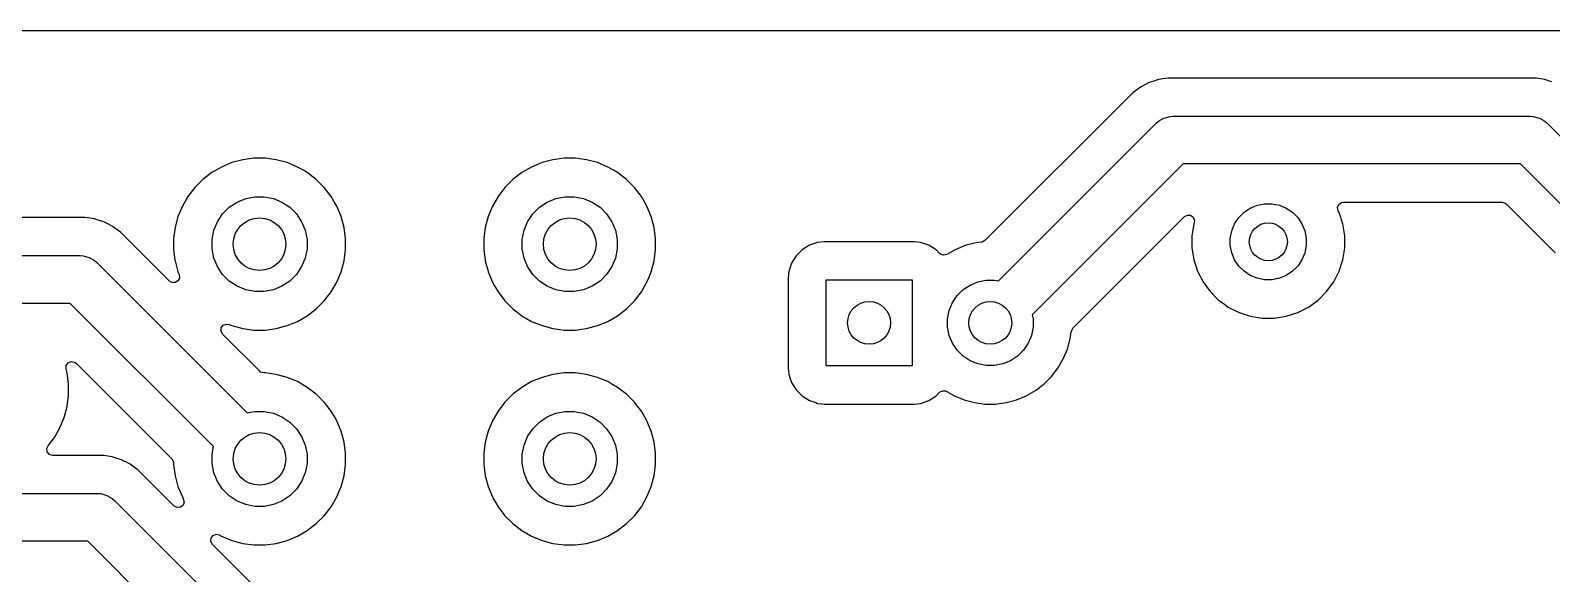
# Model space of a CAD drawing. Header units: inches. Extents: x 0.81 to 4.86, y -4.86 to -0.81.
# Drawn here: x 2.162 to 3.417, y -1.255 to -0.807 of the extents above; entities that cross this region are included whole.
import ezdxf

# ---------------------------------------------------------------- set-up
doc = ezdxf.new("R2010")
doc.units = ezdxf.units.IN
doc.header["$MEASUREMENT"] = 0
doc.layers.add('F.Cu', color=13, linetype='CONTINUOUS', true_color=0xc83434)

msp = doc.modelspace()

# ---------------------------------------------------------------- linework, layer by layer
at = {"layer": 'F.Cu', "linetype": 'CONTINUOUS'}
for p, q in [((0.812, -0.8071), (4.8573, -0.8071)), ((3.0817, -0.852), (3.0781, -0.8538)), ((3.0853, -0.8502), (3.0817, -0.852)), ((3.0817, -0.852), (3.0817, -0.852)), ((3.087, -0.8496), (3.0853, -0.8502)), ((3.0891, -0.8489), (3.087, -0.8496)), ((3.093, -0.8477), (3.0891, -0.8489)), ((3.0891, -0.8489), (3.0891, -0.8489)), ((3.0983, -0.8468), (3.093, -0.8477)), ((3.1009, -0.8464), (3.0983, -0.8468)), ((3.109, -0.8464), (3.1009, -0.8464)), ((3.4036, -0.8464), (3.109, -0.8464)), ((3.4047, -0.8466), (3.4036, -0.8464)), ((3.4116, -0.8477), (3.4047, -0.8466)), ((3.4145, -0.8486), (3.4116, -0.8477)), ((3.4154, -0.8489), (3.4145, -0.8486)), ((3.4174, -0.8496), (3.4154, -0.8489)), ((3.0716, -0.8586), (2.9497, -0.9805)), ((3.0781, -0.8538), (3.0716, -0.8586)), ((3.0974, -0.8794), (3.1024, -0.8781)), ((3.1024, -0.8781), (3.1049, -0.8779)), ((3.1024, -0.8781), (3.1024, -0.8781)), ((3.1049, -0.8779), (3.3996, -0.8779)), ((3.3996, -0.8779), (3.4021, -0.8781)), ((3.4021, -0.8781), (3.4021, -0.8781)), ((3.4021, -0.8781), (3.4071, -0.8794)), ((2.9609, -1.0138), (3.091, -0.8837)), ((3.091, -0.8837), (3.093, -0.882)), ((3.093, -0.882), (3.0974, -0.8794)), ((3.093, -0.882), (3.093, -0.882)), ((3.4071, -0.8794), (3.4116, -0.882)), ((3.4116, -0.882), (3.4116, -0.882)), ((3.4116, -0.882), (3.4135, -0.8837)), ((3.4135, -0.8837), (3.48, -0.9502)), ((2.3373, -0.9138), (2.3283, -0.9162)), ((2.3465, -0.9126), (2.3373, -0.9138)), ((2.3558, -0.9126), (2.3465, -0.9126)), ((2.3465, -0.9126), (2.3465, -0.9126)), ((2.3465, -0.9126), (2.3465, -0.9126)), ((2.365, -0.9138), (2.3558, -0.9126)), ((2.3558, -0.9126), (2.3558, -0.9126)), ((2.3558, -0.9126), (2.3558, -0.9126)), ((2.374, -0.9162), (2.365, -0.9138)), ((2.5932, -0.9138), (2.5843, -0.9162)), ((2.6024, -0.9126), (2.5932, -0.9138)), ((2.6117, -0.9126), (2.6024, -0.9126)), ((2.6024, -0.9126), (2.6024, -0.9126)), ((2.6024, -0.9126), (2.6024, -0.9126)), ((2.6209, -0.9138), (2.6117, -0.9126)), ((2.6117, -0.9126), (2.6117, -0.9126)), ((2.6117, -0.9126), (2.6117, -0.9126)), ((2.6299, -0.9162), (2.6209, -0.9138)), ((2.3117, -0.9244), (2.3043, -0.9301)), ((2.3198, -0.9198), (2.3117, -0.9244)), ((2.3283, -0.9162), (2.3198, -0.9198)), ((2.3198, -0.9198), (2.3198, -0.9198)), ((2.3826, -0.9198), (2.374, -0.9162)), ((2.3874, -0.9225), (2.3826, -0.9198)), ((2.3826, -0.9198), (2.3826, -0.9198)), ((2.3906, -0.9244), (2.3874, -0.9225)), ((2.398, -0.9301), (2.3906, -0.9244)), ((2.3906, -0.9244), (2.3906, -0.9244)), ((2.3906, -0.9244), (2.3906, -0.9244)), ((2.5676, -0.9244), (2.5602, -0.9301)), ((2.5757, -0.9198), (2.5676, -0.9244)), ((2.5843, -0.9162), (2.5757, -0.9198)), ((2.5757, -0.9198), (2.5757, -0.9198)), ((2.6385, -0.9198), (2.6299, -0.9162)), ((2.6433, -0.9225), (2.6385, -0.9198)), ((2.6385, -0.9198), (2.6385, -0.9198)), ((2.6466, -0.9244), (2.6433, -0.9225)), ((2.6539, -0.9301), (2.6466, -0.9244)), ((2.6466, -0.9244), (2.6466, -0.9244)), ((2.6466, -0.9244), (2.6466, -0.9244)), ((3.1131, -0.9173), (2.9887, -1.0417)), ((3.3914, -0.9173), (3.1131, -0.9173)), ((3.4522, -0.9781), (3.3914, -0.9173)), ((2.2978, -0.9366), (2.2921, -0.944)), ((2.3043, -0.9301), (2.2978, -0.9366)), ((2.2978, -0.9366), (2.2978, -0.9366)), ((2.3043, -0.9301), (2.3043, -0.9301)), ((2.4046, -0.9366), (2.398, -0.9301)), ((2.398, -0.9301), (2.398, -0.9301)), ((2.4102, -0.944), (2.4046, -0.9366)), ((2.4046, -0.9366), (2.4046, -0.9366)), ((2.5537, -0.9366), (2.548, -0.944)), ((2.5602, -0.9301), (2.5537, -0.9366)), ((2.5537, -0.9366), (2.5537, -0.9366)), ((2.5602, -0.9301), (2.5602, -0.9301)), ((2.6605, -0.9366), (2.6539, -0.9301)), ((2.6539, -0.9301), (2.6539, -0.9301)), ((2.6662, -0.944), (2.6605, -0.9366)), ((2.6605, -0.9366), (2.6605, -0.9366)), ((2.2875, -0.952), (2.2839, -0.9606)), ((2.2921, -0.944), (2.2875, -0.952)), ((2.2875, -0.952), (2.2875, -0.952)), ((2.3207, -0.9585), (2.3262, -0.953)), ((2.3262, -0.953), (2.3326, -0.9487)), ((2.3326, -0.9487), (2.3398, -0.9458)), ((2.3398, -0.9458), (2.3473, -0.9443)), ((2.3473, -0.9443), (2.355, -0.9443)), ((2.355, -0.9443), (2.3626, -0.9458)), ((2.3626, -0.9458), (2.3697, -0.9487)), ((2.3697, -0.9487), (2.3762, -0.953)), ((2.3762, -0.953), (2.3816, -0.9585)), ((2.4128, -0.9485), (2.4102, -0.944)), ((2.4149, -0.952), (2.4128, -0.9485)), ((2.4184, -0.9606), (2.4149, -0.952)), ((2.4149, -0.952), (2.4149, -0.952)), ((2.4149, -0.952), (2.4149, -0.952)), ((2.5434, -0.952), (2.5398, -0.9606)), ((2.548, -0.944), (2.5434, -0.952)), ((2.5434, -0.952), (2.5434, -0.952)), ((2.5767, -0.9585), (2.5821, -0.953)), ((2.5821, -0.953), (2.5885, -0.9487)), ((2.5885, -0.9487), (2.5957, -0.9458)), ((2.5957, -0.9458), (2.6032, -0.9443)), ((2.6032, -0.9443), (2.6109, -0.9443)), ((2.6109, -0.9443), (2.6185, -0.9458)), ((2.6185, -0.9458), (2.6256, -0.9487)), ((2.6256, -0.9487), (2.6321, -0.953)), ((2.6321, -0.953), (2.6375, -0.9585)), ((2.6687, -0.9485), (2.6662, -0.944)), ((2.6708, -0.952), (2.6687, -0.9485)), ((2.6744, -0.9606), (2.6708, -0.952)), ((2.6708, -0.952), (2.6708, -0.952)), ((2.6708, -0.952), (2.6708, -0.952)), ((3.1635, -0.9571), (3.1686, -0.9537)), ((3.1686, -0.9537), (3.1743, -0.9514)), ((3.1743, -0.9514), (3.1804, -0.9502)), ((3.1804, -0.9502), (3.1866, -0.9502)), ((3.1866, -0.9502), (3.1926, -0.9514)), ((3.1926, -0.9514), (3.1983, -0.9537)), ((3.1983, -0.9537), (3.2034, -0.9571)), ((3.2406, -0.9532), (3.2417, -0.9507)), ((3.2411, -0.9559), (3.2406, -0.9532)), ((3.2417, -0.9507), (3.2439, -0.9491)), ((3.2439, -0.9491), (3.2455, -0.9488)), ((3.2455, -0.9488), (3.3763, -0.9488)), ((3.3763, -0.9488), (3.379, -0.9496)), ((3.379, -0.9496), (3.3798, -0.9502)), ((3.3798, -0.9502), (3.4202, -0.9906)), ((2.2071, -0.9614), (2.0154, -0.9614)), ((2.2093, -0.9617), (2.2071, -0.9614)), ((2.2151, -0.9626), (2.2093, -0.9617)), ((2.2173, -0.9634), (2.2151, -0.9626)), ((2.2151, -0.9626), (2.2151, -0.9626)), ((2.2228, -0.9651), (2.2173, -0.9634)), ((2.2173, -0.9634), (2.2173, -0.9634)), ((2.226, -0.9667), (2.2228, -0.9651)), ((2.2228, -0.9651), (2.2228, -0.9651)), ((2.2228, -0.9651), (2.2228, -0.9651)), ((2.2839, -0.9606), (2.2815, -0.9696)), ((2.3135, -0.972), (2.3165, -0.9649)), ((2.3165, -0.9649), (2.3207, -0.9585)), ((2.3816, -0.9585), (2.3859, -0.9649)), ((2.3859, -0.9649), (2.3889, -0.972)), ((2.4209, -0.9696), (2.4184, -0.9606)), ((2.5398, -0.9606), (2.5374, -0.9696)), ((2.5694, -0.972), (2.5724, -0.9649)), ((2.5724, -0.9649), (2.5767, -0.9585)), ((2.6375, -0.9585), (2.6418, -0.9649)), ((2.6418, -0.9649), (2.6448, -0.972)), ((2.6768, -0.9696), (2.6744, -0.9606)), ((3.0221, -1.0529), (3.1143, -0.9607)), ((3.1143, -0.9607), (3.1167, -0.9594)), ((3.1167, -0.9594), (3.1194, -0.9596)), ((3.1194, -0.9596), (3.1216, -0.9612)), ((3.1216, -0.9612), (3.1226, -0.9638)), ((3.1224, -0.9657), (3.122, -0.9667)), ((3.1226, -0.9638), (3.1224, -0.9657)), ((3.1557, -0.9666), (3.1591, -0.9615)), ((3.1591, -0.9615), (3.1635, -0.9571)), ((3.2034, -0.9571), (3.2078, -0.9615)), ((3.2078, -0.9615), (3.2112, -0.9666)), ((3.2419, -0.9573), (3.2411, -0.9559)), ((3.2449, -0.9667), (3.2419, -0.9573)), ((3.2419, -0.9573), (3.2419, -0.9573)), ((3.2419, -0.9573), (3.2419, -0.9573)), ((2.23, -0.9688), (2.226, -0.9667)), ((2.226, -0.9667), (2.226, -0.9667)), ((2.2365, -0.9735), (2.23, -0.9688)), ((2.2769, -1.014), (2.2365, -0.9735)), ((2.2365, -0.9735), (2.2365, -0.9735)), ((2.2815, -0.9696), (2.2803, -0.9788)), ((2.2803, -0.9788), (2.2803, -0.9788)), ((2.2803, -0.9788), (2.2803, -0.9881)), ((2.312, -0.9796), (2.3135, -0.972)), ((2.3889, -0.972), (2.3904, -0.9796)), ((2.4221, -0.9788), (2.4209, -0.9696)), ((2.4221, -0.9881), (2.4221, -0.9788)), ((2.4221, -0.9788), (2.4221, -0.9788)), ((2.5374, -0.9696), (2.5362, -0.9788)), ((2.5362, -0.9788), (2.5362, -0.9788)), ((2.5362, -0.9788), (2.5362, -0.9881)), ((2.5679, -0.9796), (2.5694, -0.972)), ((2.6448, -0.972), (2.6463, -0.9796)), ((2.678, -0.9788), (2.6768, -0.9696)), ((2.678, -0.9881), (2.678, -0.9788)), ((3.1209, -0.9735), (3.1205, -0.9765)), ((3.1205, -0.9765), (3.1205, -0.9865)), ((3.122, -0.9667), (3.1209, -0.9735)), ((3.122, -0.9667), (3.122, -0.9667)), ((3.1521, -0.9784), (3.1533, -0.9724)), ((3.1521, -0.9846), (3.1521, -0.9784)), ((3.1533, -0.9724), (3.1557, -0.9666)), ((3.2112, -0.9666), (3.2136, -0.9724)), ((3.2136, -0.9724), (3.2148, -0.9784)), ((3.2148, -0.9784), (3.2148, -0.9846)), ((3.2465, -0.9765), (3.2449, -0.9667)), ((3.2465, -0.9865), (3.2465, -0.9765)), ((2.2803, -0.9881), (2.2803, -0.9881)), ((2.2803, -0.9881), (2.2814, -0.9963)), ((2.312, -0.9873), (2.312, -0.9796)), ((2.3135, -0.9949), (2.312, -0.9873)), ((2.3904, -0.9873), (2.3889, -0.9949)), ((2.3904, -0.9796), (2.3904, -0.9873)), ((2.4209, -0.9973), (2.4221, -0.9881)), ((2.5362, -0.9881), (2.5362, -0.9881)), ((2.5362, -0.9881), (2.5373, -0.9963)), ((2.5679, -0.9873), (2.5679, -0.9796)), ((2.5694, -0.9949), (2.5679, -0.9873)), ((2.6463, -0.9873), (2.6448, -0.9949)), ((2.6463, -0.9796), (2.6463, -0.9873)), ((2.6768, -0.9973), (2.678, -0.9881)), ((2.7989, -0.9882), (2.7939, -0.9932)), ((2.8049, -0.9844), (2.7989, -0.9882)), ((2.8116, -0.9821), (2.8049, -0.9844)), ((2.8169, -0.9815), (2.8116, -0.9821)), ((2.8116, -0.9821), (2.8116, -0.9821)), ((2.8913, -0.9815), (2.8169, -0.9815)), ((2.8169, -0.9815), (2.8169, -0.9815)), ((2.8966, -0.9821), (2.8913, -0.9815)), ((2.8913, -0.9815), (2.8913, -0.9815)), ((2.9033, -0.9844), (2.8966, -0.9821)), ((2.8966, -0.9821), (2.8966, -0.9821)), ((2.9093, -0.9882), (2.9033, -0.9844)), ((2.9123, -0.9911), (2.9093, -0.9882)), ((2.9129, -0.9916), (2.9123, -0.9911)), ((2.9245, -0.9883), (2.9182, -0.9919)), ((2.9326, -0.9849), (2.9245, -0.9883)), ((2.9245, -0.9883), (2.9245, -0.9883)), ((2.9343, -0.9844), (2.9326, -0.9849)), ((2.9326, -0.9849), (2.9326, -0.9849)), ((2.941, -0.9826), (2.9343, -0.9844)), ((2.9424, -0.9824), (2.941, -0.9826)), ((2.9469, -0.9819), (2.9424, -0.9824)), ((2.9473, -0.9818), (2.9469, -0.9819)), ((2.9497, -0.9805), (2.9473, -0.9818)), ((3.1205, -0.9865), (3.1207, -0.9882)), ((3.1207, -0.9882), (3.122, -0.9963)), ((3.1533, -0.9906), (3.1521, -0.9846)), ((3.1557, -0.9963), (3.1533, -0.9906)), ((3.2136, -0.9906), (3.2112, -0.9963)), ((3.2148, -0.9846), (3.2136, -0.9906)), ((3.2449, -0.9963), (3.2465, -0.9865)), ((2.0195, -0.9929), (2.2031, -0.9929)), ((2.2031, -0.9929), (2.2057, -0.9931)), ((2.2057, -0.9931), (2.2057, -0.9931)), ((2.2057, -0.9931), (2.2107, -0.9944)), ((2.2107, -0.9944), (2.2151, -0.997)), ((2.2151, -0.997), (2.2151, -0.997)), ((2.2151, -0.997), (2.217, -0.9986)), ((2.217, -0.9986), (2.3411, -1.1227)), ((2.2814, -0.9963), (2.2815, -0.9973)), ((2.2815, -0.9973), (2.2838, -1.0059)), ((2.3165, -1.002), (2.3135, -0.9949)), ((2.3207, -1.0084), (2.3165, -1.002)), ((2.3859, -1.002), (2.3816, -1.0084)), ((2.3889, -0.9949), (2.3859, -1.002)), ((2.4184, -1.0063), (2.4209, -0.9973)), ((2.5373, -0.9963), (2.5374, -0.9973)), ((2.5374, -0.9973), (2.5397, -1.0057)), ((2.5724, -1.002), (2.5694, -0.9949)), ((2.5767, -1.0084), (2.5724, -1.002)), ((2.6418, -1.002), (2.6375, -1.0084)), ((2.6448, -0.9949), (2.6418, -1.002)), ((2.6744, -1.0063), (2.6768, -0.9973)), ((2.7901, -0.9992), (2.7878, -1.0059)), ((2.7939, -0.9932), (2.7901, -0.9992)), ((2.9155, -0.9925), (2.9129, -0.9916)), ((2.9182, -0.9919), (2.9155, -0.9925)), ((3.122, -0.9963), (3.1251, -1.0057)), ((3.1591, -1.0015), (3.1557, -0.9963)), ((3.1635, -1.0058), (3.1591, -1.0015)), ((3.2078, -1.0015), (3.2034, -1.0058)), ((3.2112, -0.9963), (3.2078, -1.0015)), ((3.2419, -1.0057), (3.2449, -0.9963)), ((2.2788, -1.0151), (2.2769, -1.014)), ((2.2816, -1.0152), (2.2788, -1.0151)), ((2.2839, -1.0138), (2.2816, -1.0152)), ((2.2838, -1.0059), (2.2839, -1.0063)), ((2.2839, -1.0063), (2.2849, -1.0086)), ((2.2852, -1.0114), (2.2839, -1.0138)), ((2.2849, -1.0086), (2.2852, -1.0114)), ((2.3262, -1.0139), (2.3207, -1.0084)), ((2.3326, -1.0182), (2.3262, -1.0139)), ((2.3762, -1.0139), (2.3697, -1.0182)), ((2.3816, -1.0084), (2.3762, -1.0139)), ((2.4102, -1.0229), (2.4149, -1.0149)), ((2.4149, -1.0149), (2.4184, -1.0063)), ((2.5397, -1.0057), (2.5398, -1.0063)), ((2.5398, -1.0063), (2.5434, -1.0149)), ((2.5434, -1.0149), (2.5434, -1.0149)), ((2.5434, -1.0149), (2.5451, -1.0179)), ((2.5821, -1.0139), (2.5767, -1.0084)), ((2.5885, -1.0182), (2.5821, -1.0139)), ((2.6321, -1.0139), (2.6256, -1.0182)), ((2.6375, -1.0084), (2.6321, -1.0139)), ((2.6662, -1.0229), (2.6708, -1.0149)), ((2.6708, -1.0149), (2.6723, -1.0112)), ((2.6723, -1.0112), (2.6744, -1.0063)), ((2.7878, -1.0059), (2.7872, -1.0112)), ((2.7872, -1.0112), (2.7872, -1.0856)), ((2.7878, -1.0059), (2.7878, -1.0059)), ((2.8187, -1.0839), (2.8187, -1.013)), ((2.8187, -1.013), (2.8896, -1.013)), ((2.8896, -1.013), (2.8896, -1.0839)), ((2.9374, -1.0172), (2.9438, -1.0145)), ((2.9438, -1.0145), (2.9507, -1.0132)), ((2.9507, -1.0132), (2.9576, -1.0132)), ((2.9576, -1.0132), (2.9609, -1.0138)), ((3.1251, -1.0057), (3.1296, -1.0145)), ((3.1296, -1.0145), (3.1354, -1.0225)), ((3.1686, -1.0093), (3.1635, -1.0058)), ((3.1743, -1.0116), (3.1686, -1.0093)), ((3.1804, -1.0128), (3.1743, -1.0116)), ((3.1866, -1.0128), (3.1804, -1.0128)), ((3.1926, -1.0116), (3.1866, -1.0128)), ((3.1983, -1.0093), (3.1926, -1.0116)), ((3.2034, -1.0058), (3.1983, -1.0093)), ((3.2315, -1.0225), (3.2374, -1.0145)), ((3.2374, -1.0145), (3.2419, -1.0057)), ((2.3398, -1.0211), (2.3326, -1.0182)), ((2.3473, -1.0226), (2.3398, -1.0211)), ((2.355, -1.0226), (2.3473, -1.0226)), ((2.3626, -1.0211), (2.355, -1.0226)), ((2.3697, -1.0182), (2.3626, -1.0211)), ((2.4046, -1.0303), (2.4102, -1.0229)), ((2.5451, -1.0179), (2.548, -1.0229)), ((2.548, -1.0229), (2.548, -1.0229)), ((2.548, -1.0229), (2.548, -1.0229)), ((2.548, -1.0229), (2.5537, -1.0303)), ((2.5957, -1.0211), (2.5885, -1.0182)), ((2.6032, -1.0226), (2.5957, -1.0211)), ((2.6109, -1.0226), (2.6032, -1.0226)), ((2.6185, -1.0211), (2.6109, -1.0226)), ((2.6256, -1.0182), (2.6185, -1.0211)), ((2.6605, -1.0303), (2.6662, -1.0229)), ((2.9229, -1.0317), (2.9267, -1.0259)), ((2.9267, -1.0259), (2.9317, -1.021)), ((2.9317, -1.021), (2.9374, -1.0172)), ((3.1354, -1.0225), (3.1354, -1.0225)), ((3.1354, -1.0225), (3.1424, -1.0296)), ((3.2245, -1.0296), (3.2315, -1.0225)), ((2.195, -1.0323), (2.0276, -1.0323)), ((2.3132, -1.1505), (2.195, -1.0323)), ((2.3906, -1.0425), (2.398, -1.0369)), ((2.398, -1.0369), (2.4046, -1.0303)), ((2.5537, -1.0303), (2.5537, -1.0303)), ((2.5537, -1.0303), (2.5602, -1.0369)), ((2.5602, -1.0369), (2.5602, -1.0369)), ((2.5602, -1.0369), (2.5635, -1.0394)), ((2.5635, -1.0394), (2.5676, -1.0425)), ((2.6466, -1.0425), (2.6539, -1.0369)), ((2.6539, -1.0369), (2.6605, -1.0303)), ((2.9189, -1.045), (2.9202, -1.0381)), ((2.9202, -1.0381), (2.9229, -1.0317)), ((2.9887, -1.0417), (2.9894, -1.045)), ((3.1424, -1.0296), (3.1424, -1.0296)), ((3.1424, -1.0296), (3.1472, -1.033)), ((3.1472, -1.033), (3.1504, -1.0354)), ((3.1504, -1.0354), (3.1542, -1.0373)), ((3.1542, -1.0373), (3.1593, -1.0399)), ((3.1593, -1.0399), (3.1593, -1.0399)), ((3.1593, -1.0399), (3.1593, -1.0399)), ((3.1593, -1.0399), (3.1687, -1.043)), ((3.1982, -1.043), (3.2077, -1.0399)), ((3.2077, -1.0399), (3.2165, -1.0354)), ((3.2165, -1.0354), (3.2245, -1.0296)), ((2.3194, -1.0553), (2.3196, -1.0526)), ((2.3196, -1.0526), (2.3212, -1.0504)), ((2.3212, -1.0504), (2.3238, -1.0494)), ((2.3238, -1.0494), (2.326, -1.0498)), ((2.326, -1.0498), (2.3283, -1.0507)), ((2.3283, -1.0507), (2.3373, -1.0531)), ((2.3373, -1.0531), (2.3465, -1.0544)), ((2.3558, -1.0544), (2.365, -1.0531)), ((2.365, -1.0531), (2.374, -1.0507)), ((2.374, -1.0507), (2.3826, -1.0472)), ((2.3826, -1.0472), (2.3906, -1.0425)), ((2.5676, -1.0425), (2.5709, -1.0444)), ((2.5709, -1.0444), (2.5757, -1.0472)), ((2.5757, -1.0472), (2.5757, -1.0472)), ((2.5757, -1.0472), (2.5757, -1.0472)), ((2.5757, -1.0472), (2.5843, -1.0507)), ((2.5843, -1.0507), (2.5932, -1.0531)), ((2.5932, -1.0531), (2.6024, -1.0544)), ((2.6117, -1.0544), (2.6209, -1.0531)), ((2.6209, -1.0531), (2.6299, -1.0507)), ((2.6299, -1.0507), (2.6385, -1.0472)), ((2.6385, -1.0472), (2.6466, -1.0425)), ((2.9189, -1.0519), (2.9189, -1.045)), ((2.9202, -1.0587), (2.9189, -1.0519)), ((2.9894, -1.0519), (2.988, -1.0587)), ((2.9894, -1.045), (2.9894, -1.0519)), ((3.0207, -1.0557), (3.0218, -1.0532)), ((3.0218, -1.0532), (3.0221, -1.0529)), ((3.1687, -1.043), (3.1785, -1.0445)), ((3.1785, -1.0445), (3.1785, -1.0445)), ((3.1785, -1.0445), (3.1884, -1.0445)), ((3.1884, -1.0445), (3.1982, -1.043)), ((3.1884, -1.0445), (3.1884, -1.0445)), ((2.3207, -1.0577), (2.3194, -1.0553)), ((2.3513, -1.0883), (2.3207, -1.0577)), ((2.3465, -1.0544), (2.3465, -1.0544)), ((2.3465, -1.0544), (2.3558, -1.0544)), ((2.3558, -1.0544), (2.3558, -1.0544)), ((2.6024, -1.0544), (2.6024, -1.0544)), ((2.6024, -1.0544), (2.6117, -1.0544)), ((2.6117, -1.0544), (2.6117, -1.0544)), ((2.9229, -1.0651), (2.9202, -1.0587)), ((2.9267, -1.0709), (2.9229, -1.0651)), ((2.9854, -1.0651), (2.9815, -1.0709)), ((2.988, -1.0587), (2.9854, -1.0651)), ((3.0177, -1.07), (3.0199, -1.0615)), ((3.0199, -1.0615), (3.0207, -1.0557)), ((2.9317, -1.0758), (2.9267, -1.0709)), ((2.9374, -1.0797), (2.9317, -1.0758)), ((2.9766, -1.0758), (2.9708, -1.0797)), ((2.9815, -1.0709), (2.9766, -1.0758)), ((3.0099, -1.0857), (3.0143, -1.0781)), ((3.0143, -1.0781), (3.0177, -1.07)), ((2.1916, -1.0864), (2.1917, -1.0836)), ((2.1925, -1.0897), (2.1916, -1.0864)), ((2.1917, -1.0836), (2.1932, -1.0813)), ((2.1937, -1.0989), (2.1925, -1.0897)), ((2.1932, -1.0813), (2.1958, -1.0802)), ((2.1958, -1.0802), (2.1985, -1.0807)), ((2.1985, -1.0807), (2.1998, -1.0816)), ((2.1998, -1.0816), (2.2789, -1.1607)), ((2.3521, -1.089), (2.3513, -1.0883)), ((2.3547, -1.0897), (2.3521, -1.089)), ((2.3558, -1.0897), (2.3547, -1.0897)), ((2.365, -1.091), (2.3558, -1.0897)), ((2.3558, -1.0897), (2.3558, -1.0897)), ((2.3558, -1.0897), (2.3558, -1.0897)), ((2.3558, -1.0897), (2.3558, -1.0897)), ((2.374, -1.0934), (2.365, -1.091)), ((2.5932, -1.091), (2.5843, -1.0934)), ((2.6024, -1.0897), (2.5932, -1.091)), ((2.6117, -1.0897), (2.6024, -1.0897)), ((2.6024, -1.0897), (2.6024, -1.0897)), ((2.6024, -1.0897), (2.6024, -1.0897)), ((2.6209, -1.091), (2.6117, -1.0897)), ((2.6117, -1.0897), (2.6117, -1.0897)), ((2.6117, -1.0897), (2.6117, -1.0897)), ((2.6299, -1.0934), (2.6209, -1.091)), ((2.7872, -1.0856), (2.7878, -1.0909)), ((2.7878, -1.0909), (2.7878, -1.0909)), ((2.7878, -1.0909), (2.7901, -1.0976)), ((2.8896, -1.0839), (2.8187, -1.0839)), ((2.9438, -1.0823), (2.9374, -1.0797)), ((2.9507, -1.0837), (2.9438, -1.0823)), ((2.9576, -1.0837), (2.9507, -1.0837)), ((2.9644, -1.0823), (2.9576, -1.0837)), ((2.9708, -1.0797), (2.9644, -1.0823)), ((3.0046, -1.0927), (3.0099, -1.0857)), ((2.1937, -1.1082), (2.1937, -1.0989)), ((2.3826, -1.0969), (2.374, -1.0934)), ((2.386, -1.0989), (2.3826, -1.0969)), ((2.3826, -1.0969), (2.3826, -1.0969)), ((2.3906, -1.1016), (2.386, -1.0989)), ((2.398, -1.1072), (2.3906, -1.1016)), ((2.3906, -1.1016), (2.3906, -1.1016)), ((2.3906, -1.1016), (2.3906, -1.1016)), ((2.5676, -1.1016), (2.5602, -1.1072)), ((2.5757, -1.0969), (2.5676, -1.1016)), ((2.5843, -1.0934), (2.5757, -1.0969)), ((2.5757, -1.0969), (2.5757, -1.0969)), ((2.6385, -1.0969), (2.6299, -1.0934)), ((2.6419, -1.0989), (2.6385, -1.0969)), ((2.6385, -1.0969), (2.6385, -1.0969)), ((2.6466, -1.1016), (2.6419, -1.0989)), ((2.6539, -1.1072), (2.6466, -1.1016)), ((2.6466, -1.1016), (2.6466, -1.1016)), ((2.6466, -1.1016), (2.6466, -1.1016)), ((2.7901, -1.0976), (2.7909, -1.0989)), ((2.7909, -1.0989), (2.7939, -1.1036)), ((2.7939, -1.1036), (2.7989, -1.1087)), ((2.9838, -1.1086), (2.9914, -1.1042)), ((2.9914, -1.1042), (2.9984, -1.0989)), ((2.9984, -1.0989), (3.0046, -1.0927)), ((2.1925, -1.1174), (2.1937, -1.1082)), ((2.4046, -1.1138), (2.398, -1.1072)), ((2.398, -1.1072), (2.398, -1.1072)), ((2.4058, -1.1154), (2.4046, -1.1138)), ((2.4046, -1.1138), (2.4046, -1.1138)), ((2.4102, -1.1212), (2.4058, -1.1154)), ((2.5537, -1.1138), (2.548, -1.1212)), ((2.5602, -1.1072), (2.5537, -1.1138)), ((2.5537, -1.1138), (2.5537, -1.1138)), ((2.5602, -1.1072), (2.5602, -1.1072)), ((2.6605, -1.1138), (2.6539, -1.1072)), ((2.6539, -1.1072), (2.6539, -1.1072)), ((2.6617, -1.1154), (2.6605, -1.1138)), ((2.6605, -1.1138), (2.6605, -1.1138)), ((2.6662, -1.1212), (2.6617, -1.1154)), ((2.7989, -1.1087), (2.8049, -1.1124)), ((2.8049, -1.1124), (2.8101, -1.1142)), ((2.8101, -1.1142), (2.8116, -1.1148)), ((2.8116, -1.1148), (2.8116, -1.1148)), ((2.8116, -1.1148), (2.8152, -1.1152)), ((2.8152, -1.1152), (2.8169, -1.1154)), ((2.8169, -1.1154), (2.8169, -1.1154)), ((2.8169, -1.1154), (2.8169, -1.1154)), ((2.8169, -1.1154), (2.8913, -1.1154)), ((2.8913, -1.1154), (2.894, -1.1151)), ((2.8913, -1.1154), (2.8913, -1.1154)), ((2.894, -1.1151), (2.8966, -1.1148)), ((2.8966, -1.1148), (2.9033, -1.1124)), ((2.8966, -1.1148), (2.8966, -1.1148)), ((2.8966, -1.1148), (2.8966, -1.1148)), ((2.9033, -1.1124), (2.9093, -1.1087)), ((2.9093, -1.1087), (2.9123, -1.1057)), ((2.9123, -1.1057), (2.9147, -1.1044)), ((2.9147, -1.1044), (2.9174, -1.1046)), ((2.9174, -1.1046), (2.9182, -1.105)), ((2.9182, -1.105), (2.9245, -1.1086)), ((2.9245, -1.1086), (2.9326, -1.112)), ((2.9326, -1.112), (2.941, -1.1142)), ((2.941, -1.1142), (2.9497, -1.1154)), ((2.9497, -1.1154), (2.9497, -1.1154)), ((2.9497, -1.1154), (2.9585, -1.1154)), ((2.9585, -1.1154), (2.9672, -1.1142)), ((2.9585, -1.1154), (2.9585, -1.1154)), ((2.9672, -1.1142), (2.9757, -1.112)), ((2.9757, -1.112), (2.9838, -1.1086)), ((2.1865, -1.135), (2.1901, -1.1264)), ((2.1901, -1.1264), (2.1925, -1.1174)), ((2.3411, -1.1227), (2.3473, -1.1214)), ((2.3473, -1.1214), (2.355, -1.1214)), ((2.355, -1.1214), (2.3626, -1.123)), ((2.3626, -1.123), (2.3697, -1.1259)), ((2.3697, -1.1259), (2.3762, -1.1302)), ((2.4132, -1.1263), (2.4102, -1.1212)), ((2.4149, -1.1292), (2.4132, -1.1263)), ((2.4184, -1.1378), (2.4149, -1.1292)), ((2.4149, -1.1292), (2.4149, -1.1292)), ((2.4149, -1.1292), (2.4149, -1.1292)), ((2.5434, -1.1292), (2.5398, -1.1378)), ((2.548, -1.1212), (2.5434, -1.1292)), ((2.5434, -1.1292), (2.5434, -1.1292)), ((2.5821, -1.1302), (2.5885, -1.1259)), ((2.5885, -1.1259), (2.5957, -1.123)), ((2.5957, -1.123), (2.6032, -1.1214)), ((2.6032, -1.1214), (2.6109, -1.1214)), ((2.6109, -1.1214), (2.6185, -1.123)), ((2.6185, -1.123), (2.6256, -1.1259)), ((2.6256, -1.1259), (2.6321, -1.1302)), ((2.6691, -1.1263), (2.6662, -1.1212)), ((2.6708, -1.1292), (2.6691, -1.1263)), ((2.6744, -1.1378), (2.6708, -1.1292)), ((2.6708, -1.1292), (2.6708, -1.1292)), ((2.6708, -1.1292), (2.6708, -1.1292)), ((2.1819, -1.143), (2.1865, -1.135)), ((2.3762, -1.1302), (2.3816, -1.1357)), ((2.3816, -1.1357), (2.3859, -1.1421)), ((2.4209, -1.1468), (2.4184, -1.1378)), ((2.5398, -1.1378), (2.5374, -1.1468)), ((2.5724, -1.1421), (2.5767, -1.1357)), ((2.5767, -1.1357), (2.5821, -1.1302)), ((2.6321, -1.1302), (2.6375, -1.1357)), ((2.6375, -1.1357), (2.6418, -1.1421)), ((2.6768, -1.1468), (2.6744, -1.1378)), ((2.1757, -1.1521), (2.1767, -1.1498)), ((2.1761, -1.1548), (2.1757, -1.1521)), ((2.1767, -1.1498), (2.1781, -1.1479)), ((2.1781, -1.1479), (2.1819, -1.143)), ((2.312, -1.1568), (2.3132, -1.1505)), ((2.3859, -1.1421), (2.3889, -1.1492)), ((2.3889, -1.1492), (2.3904, -1.1568)), ((2.4221, -1.156), (2.4209, -1.1468)), ((2.5374, -1.1468), (2.5362, -1.156)), ((2.5679, -1.1568), (2.5694, -1.1492)), ((2.5694, -1.1492), (2.5724, -1.1421)), ((2.6418, -1.1421), (2.6448, -1.1492)), ((2.6448, -1.1492), (2.6463, -1.1568)), ((2.678, -1.156), (2.6768, -1.1468)), ((2.1779, -1.1569), (2.1761, -1.1548)), ((2.1806, -1.1577), (2.1779, -1.1569)), ((2.2217, -1.1577), (2.1806, -1.1577)), ((2.2228, -1.1578), (2.2217, -1.1577)), ((2.2217, -1.1577), (2.2217, -1.1577)), ((2.2297, -1.1589), (2.2228, -1.1578)), ((2.2325, -1.1599), (2.2297, -1.1589)), ((2.2335, -1.1602), (2.2325, -1.1599)), ((2.2355, -1.1608), (2.2335, -1.1602)), ((2.2373, -1.1614), (2.2355, -1.1608)), ((2.2398, -1.1627), (2.2373, -1.1614)), ((2.2403, -1.1629), (2.2398, -1.1627)), ((2.2445, -1.1651), (2.2403, -1.1629)), ((2.251, -1.1698), (2.2445, -1.1651)), ((2.2789, -1.1607), (2.2802, -1.1631)), ((2.2802, -1.1631), (2.2803, -1.1642)), ((2.2803, -1.1642), (2.2803, -1.1653)), ((2.2803, -1.1653), (2.2803, -1.1653)), ((2.2803, -1.1653), (2.2815, -1.1745)), ((2.312, -1.1645), (2.312, -1.1568)), ((2.3135, -1.1721), (2.312, -1.1645)), ((2.3904, -1.1645), (2.3889, -1.1721)), ((2.3904, -1.1568), (2.3904, -1.1645)), ((2.4209, -1.1745), (2.4221, -1.1653)), ((2.4221, -1.1653), (2.4221, -1.156)), ((2.4221, -1.156), (2.4221, -1.156)), ((2.5362, -1.156), (2.5362, -1.156)), ((2.5362, -1.156), (2.5362, -1.1653)), ((2.5362, -1.1653), (2.5362, -1.1653)), ((2.5362, -1.1653), (2.5374, -1.1745)), ((2.5679, -1.1645), (2.5679, -1.1568)), ((2.5694, -1.1721), (2.5679, -1.1645)), ((2.6463, -1.1645), (2.6448, -1.1721)), ((2.6463, -1.1568), (2.6463, -1.1645)), ((2.6768, -1.1745), (2.678, -1.1653)), ((2.678, -1.1653), (2.678, -1.156)), ((2.2806, -1.1994), (2.251, -1.1698)), ((2.251, -1.1698), (2.251, -1.1698)), ((2.251, -1.1698), (2.251, -1.1698)), ((2.2815, -1.1745), (2.2839, -1.1835)), ((2.3165, -1.1792), (2.3135, -1.1721)), ((2.3207, -1.1856), (2.3165, -1.1792)), ((2.3859, -1.1792), (2.3816, -1.1856)), ((2.3889, -1.1721), (2.3859, -1.1792)), ((2.4184, -1.1835), (2.4209, -1.1745)), ((2.5374, -1.1745), (2.5398, -1.1835)), ((2.5724, -1.1792), (2.5694, -1.1721)), ((2.5767, -1.1856), (2.5724, -1.1792)), ((2.6418, -1.1792), (2.6375, -1.1856)), ((2.6448, -1.1721), (2.6418, -1.1792)), ((2.6744, -1.1835), (2.6768, -1.1745)), ((2.0687, -1.1892), (2.2177, -1.1892)), ((2.2177, -1.1892), (2.2202, -1.1893)), ((2.2202, -1.1893), (2.2202, -1.1893)), ((2.2202, -1.1893), (2.2252, -1.1907)), ((2.2252, -1.1907), (2.2296, -1.1932)), ((2.2839, -1.1835), (2.2875, -1.192)), ((2.2875, -1.192), (2.2875, -1.192)), ((2.2875, -1.192), (2.2883, -1.1935)), ((2.3262, -1.1911), (2.3207, -1.1856)), ((2.3326, -1.1954), (2.3262, -1.1911)), ((2.3762, -1.1911), (2.3697, -1.1954)), ((2.3816, -1.1856), (2.3762, -1.1911)), ((2.4102, -1.2001), (2.4149, -1.192)), ((2.4149, -1.192), (2.4184, -1.1835)), ((2.5398, -1.1835), (2.5434, -1.192)), ((2.5434, -1.192), (2.5434, -1.192)), ((2.5434, -1.192), (2.5442, -1.1935)), ((2.5821, -1.1911), (2.5767, -1.1856)), ((2.5885, -1.1954), (2.5821, -1.1911)), ((2.6321, -1.1911), (2.6256, -1.1954)), ((2.6375, -1.1856), (2.6321, -1.1911)), ((2.6662, -1.2001), (2.6708, -1.192)), ((2.6708, -1.192), (2.6744, -1.1835)), ((2.2296, -1.1932), (2.2296, -1.1932)), ((2.2296, -1.1932), (2.2316, -1.1949)), ((2.2316, -1.1949), (2.5188, -1.4822)), ((2.2807, -1.1995), (2.2806, -1.1994)), ((2.2832, -1.2008), (2.2807, -1.1995)), ((2.2859, -1.2005), (2.2832, -1.2008)), ((2.2881, -1.1988), (2.2859, -1.2005)), ((2.289, -1.1962), (2.2881, -1.1988)), ((2.2883, -1.1935), (2.289, -1.1962)), ((2.3398, -1.1983), (2.3326, -1.1954)), ((2.3473, -1.1998), (2.3398, -1.1983)), ((2.355, -1.1998), (2.3473, -1.1998)), ((2.3626, -1.1983), (2.355, -1.1998)), ((2.3697, -1.1954), (2.3626, -1.1983)), ((2.4046, -1.2075), (2.4102, -1.2001)), ((2.5442, -1.1935), (2.548, -1.2001)), ((2.548, -1.2001), (2.548, -1.2001)), ((2.548, -1.2001), (2.548, -1.2001)), ((2.548, -1.2001), (2.5537, -1.2075)), ((2.5957, -1.1983), (2.5885, -1.1954)), ((2.6032, -1.1998), (2.5957, -1.1983)), ((2.6109, -1.1998), (2.6032, -1.1998)), ((2.6185, -1.1983), (2.6109, -1.1998)), ((2.6256, -1.1954), (2.6185, -1.1983)), ((2.6605, -1.2075), (2.6662, -1.2001)), ((2.3906, -1.2197), (2.398, -1.214)), ((2.398, -1.214), (2.4046, -1.2075)), ((2.5537, -1.2075), (2.5537, -1.2075)), ((2.5537, -1.2075), (2.5602, -1.214)), ((2.5602, -1.214), (2.5602, -1.214)), ((2.5602, -1.214), (2.5676, -1.2197)), ((2.6466, -1.2197), (2.6539, -1.214)), ((2.6539, -1.214), (2.6605, -1.2075)), ((2.2095, -1.2285), (2.0769, -1.2285)), ((2.4968, -1.5158), (2.2095, -1.2285)), ((2.3111, -1.2288), (2.3113, -1.226)), ((2.3124, -1.2312), (2.3111, -1.2288)), ((2.3113, -1.226), (2.3129, -1.2238)), ((2.3129, -1.2238), (2.3155, -1.2228)), ((2.3155, -1.2228), (2.3182, -1.2234)), ((2.3182, -1.2234), (2.3183, -1.2235)), ((2.3183, -1.2235), (2.3198, -1.2243)), ((2.3198, -1.2243), (2.3198, -1.2243)), ((2.3198, -1.2243), (2.3198, -1.2243)), ((2.3198, -1.2243), (2.3283, -1.2279)), ((2.3283, -1.2279), (2.3373, -1.2303)), ((2.365, -1.2303), (2.374, -1.2279)), ((2.374, -1.2279), (2.3826, -1.2243)), ((2.3826, -1.2243), (2.3906, -1.2197)), ((2.5676, -1.2197), (2.5728, -1.2227)), ((2.5728, -1.2227), (2.5757, -1.2243)), ((2.5757, -1.2243), (2.5757, -1.2243)), ((2.5757, -1.2243), (2.5757, -1.2243)), ((2.5757, -1.2243), (2.5843, -1.2279)), ((2.5843, -1.2279), (2.5932, -1.2303)), ((2.6209, -1.2303), (2.6299, -1.2279)), ((2.6299, -1.2279), (2.6385, -1.2243)), ((2.6385, -1.2243), (2.6466, -1.2197)), ((2.5305, -1.4492), (2.3124, -1.2312)), ((2.3373, -1.2303), (2.3465, -1.2315)), ((2.3465, -1.2315), (2.3465, -1.2315)), ((2.3465, -1.2315), (2.3558, -1.2315)), ((2.3558, -1.2315), (2.365, -1.2303)), ((2.3558, -1.2315), (2.3558, -1.2315)), ((2.5932, -1.2303), (2.6024, -1.2315)), ((2.6024, -1.2315), (2.6024, -1.2315)), ((2.6024, -1.2315), (2.6117, -1.2315)), ((2.6117, -1.2315), (2.6209, -1.2303)), ((2.6117, -1.2315), (2.6117, -1.2315))]:
    msp.add_line(p, q, dxfattribs=at)
at = {"layer": 'F.Cu'}
for centre, radius in [((2.3512, -0.9835), 0.0217), ((2.3512, -0.9835), 0.0217), ((2.6071, -0.9835), 0.0217), ((2.6071, -0.9835), 0.0217), ((3.1835, -0.9815), 0.0157), ((3.1835, -0.9815), 0.0157), ((2.8541, -1.0484), 0.0177), ((2.8541, -1.0484), 0.0177), ((2.9541, -1.0484), 0.0177), ((2.9541, -1.0484), 0.0177), ((2.3512, -1.1606), 0.0217), ((2.3512, -1.1606), 0.0217), ((2.6071, -1.1606), 0.0217), ((2.6071, -1.1606), 0.0217)]:
    msp.add_circle(centre, radius, dxfattribs=at)

doc.saveas('drawing.dxf')
